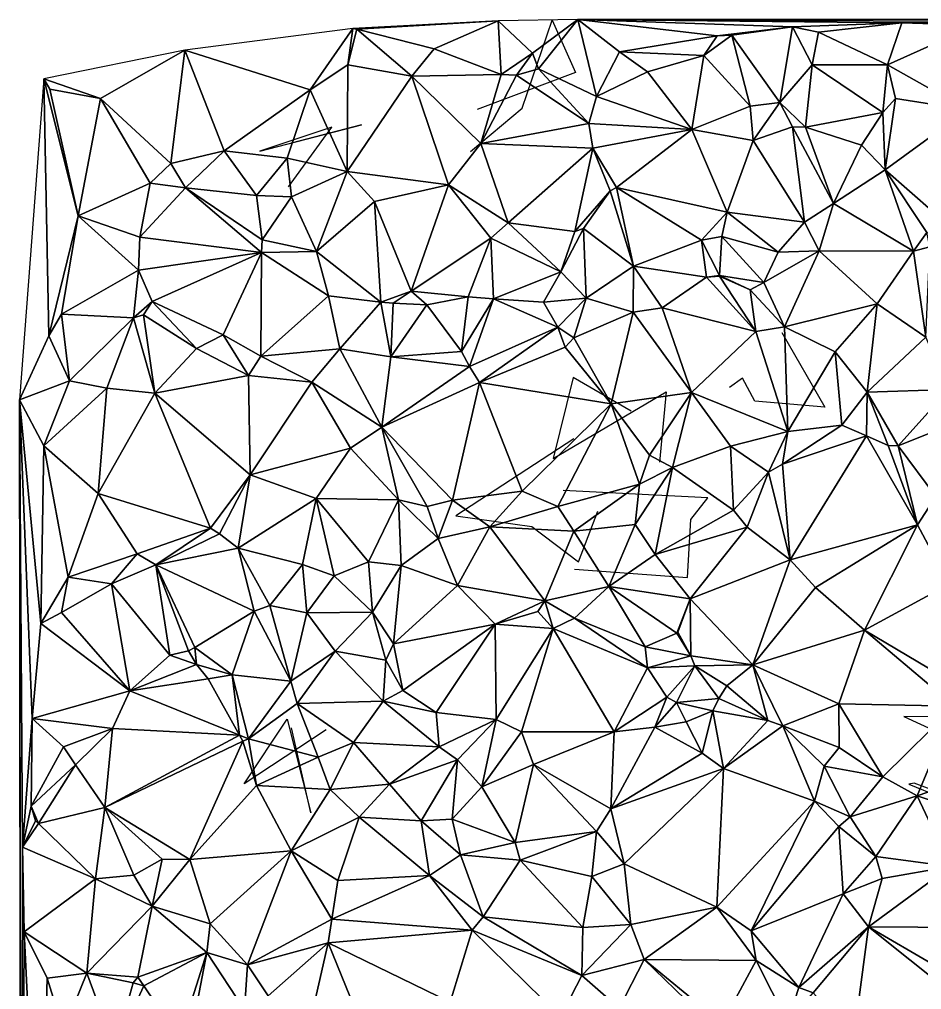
# Model space of a CAD drawing. Header units: metres. Extents: x -15 to 15.5, y -15.4 to 15.9.
# Drawn here: x -14.99 to -3.83, y 3 to 15 of the extents above; entities that cross this region are included whole.
import ezdxf

# ---------------------------------------------------------------- set-up
doc = ezdxf.new("R2010")
doc.units = ezdxf.units.M
doc.layers.add('CRACKS', color=1, linetype='Continuous')
doc.layers.add('STREET_MESH', color=7, linetype='Continuous')

msp = doc.modelspace()

# ---------------------------------------------------------------- linework, layer by layer
at = {"layer": 'CRACKS'}
for points in [[(-9.412, 13.364, 0.1), (-8.774, 13.903, 0.1), (-8.403, 14.991, 0.1), (-8.112, 14.342, 0.1), (-9.331, 13.883, 0.1)], [(-11.664, 12.93, 0.1), (-11.13, 13.666, 0.1), (-12.018, 13.371, 0.1), (-10.76, 13.695, 0.1), (-11.634, 13.468, 0.1)], [(-5.56, 11.126, 0.1), (-5.029, 10.205, 0.1), (-5.897, 10.277, 0.1), (-6.047, 10.56, 0.1), (-6.207, 10.447, 0.1)], [(-7.426, 10.153, 0.1), (-8.144, 10.569, 0.1), (-8.391, 9.567, 0.1), (-6.992, 10.391, 0.1), (-7.074, 9.523, 0.1)], [(-8.133, 9.811, 0.1), (-9.596, 8.86, 0.1), (-8.656, 8.727, 0.1), (-8.075, 8.291, 0.1), (-7.839, 8.915, 0.1)], [(-8.125, 8.2, 0.1), (-6.728, 8.096, 0.1), (-6.687, 8.814, 0.1), (-6.478, 9.083, 0.1), (-8.265, 9.174, 0.1)], [(-2.995, 6.404, 0.1), (-2.732, 6.778, 0.1), (-3.01, 6.373, 0.1), (-4.051, 6.379, 0.1), (-2.915, 5.854, 0.1)], [(-11.201, 6.211, 0.1), (-12.213, 5.543, 0.1), (-11.683, 6.345, 0.1), (-11.39, 5.188, 0.1), (-11.628, 6.236, 0.1)], [(-2.62, 5.486, 0.1), (-3.217, 5.291, 0.1), (-3.925, 5.553, 0.1), (-3.991, 5.541, 0.1), (-3.223, 5.229, 0.1)]]:
    msp.add_polyline3d(points, dxfattribs=at)
at = {"layer": 'STREET_MESH'}
for points in [[(-11.395, 14.129), (-10.871, 14.887), (-12.949, 14.619)], [(-11.395, 14.129), (-10.929, 14.439), (-10.871, 14.887)], [(-10.929, 14.439), (-10.82, 14.877), (-10.871, 14.887)], [(-10.82, 14.877), (-9.071, 14.982), (-10.871, 14.887)], [(-9.863, 14.637), (-9.071, 14.982), (-10.82, 14.877)], [(-9.071, 14.982), (-9.863, 14.637), (-9.032, 14.317)], [(-9.071, 14.982), (-8.645, 14.581), (-8.084, 14.999)], [(-8.645, 14.581), (-9.071, 14.982), (-9.032, 14.317)], [(-8.645, 14.581), (-8.57, 14.389), (-8.084, 14.999)], [(-8.57, 14.389), (-7.856, 14.047), (-8.084, 14.999)], [(-4.075, 14.957), (-2.603, 14.975), (-8.084, 14.999)], [(-7.57, 14.6), (-6.361, 14.797), (-8.084, 14.999)], [(-7.856, 14.047), (-7.57, 14.6), (-8.084, 14.999)], [(-5.428, 14.907), (-4.075, 14.957), (-8.084, 14.999)], [(-6.361, 14.797), (-5.428, 14.907), (-8.084, 14.999)], [(-2.603, 14.975), (9.636, 14.997), (-8.084, 14.999)], [(-5.428, 14.907), (-6.361, 14.797), (-6.178, 14.804)], [(-5.584, 13.973), (-5.428, 14.907), (-6.178, 14.804)], [(-5.428, 14.907), (-5.584, 13.973), (-5.186, 14.437)], [(-5.428, 14.907), (-5.107, 14.84), (-4.075, 14.957)], [(-5.107, 14.84), (-5.428, 14.907), (-5.186, 14.437)], [(-4.075, 14.957), (-5.107, 14.84), (-4.255, 14.436)], [(-4.075, 14.957), (-4.255, 14.436), (-3.161, 14.929)], [(-4.255, 14.436), (-3.262, 13.88), (-3.161, 14.929)], [(-2.603, 14.975), (-4.075, 14.957), (-3.161, 14.929)], [(-10.82, 14.877), (-10.929, 14.439), (-10.14, 14.299)], [(-9.863, 14.637), (-10.82, 14.877), (-10.14, 14.299)], [(-7.57, 14.6), (-6.527, 14.552), (-6.361, 14.797)], [(-6.361, 14.797), (-6.527, 14.552), (-6.178, 14.804)], [(-6.527, 14.552), (-5.953, 13.926), (-6.178, 14.804)], [(-5.953, 13.926), (-5.584, 13.973), (-6.178, 14.804)], [(-5.107, 14.84), (-5.186, 14.437), (-4.255, 14.436)], [(-13.992, 14.022), (-12.949, 14.619), (-14.692, 14.264)], [(-13.992, 14.022), (-13.12, 13.216), (-12.949, 14.619)], [(-13.12, 13.216), (-12.46, 13.372), (-12.949, 14.619)], [(-12.46, 13.372), (-11.395, 14.129), (-12.949, 14.619)], [(-9.032, 14.317), (-9.863, 14.637), (-10.14, 14.299)], [(-8.843, 14.308), (-8.645, 14.581), (-9.032, 14.317)], [(-8.843, 14.308), (-8.57, 14.389), (-8.645, 14.581)], [(-7.57, 14.6), (-7.856, 14.047), (-7.225, 14.351)], [(-6.527, 14.552), (-7.57, 14.6), (-7.225, 14.351)], [(-6.675, 13.637), (-6.527, 14.552), (-7.225, 14.351)], [(-5.953, 13.926), (-6.527, 14.552), (-6.675, 13.637)], [(-10.929, 14.439), (-11.395, 14.129), (-10.938, 13.119)], [(-10.929, 14.439), (-10.938, 13.119), (-10.14, 14.299)], [(-5.584, 13.973), (-5.269, 13.668), (-5.186, 14.437)], [(-5.269, 13.668), (-4.313, 13.849), (-5.186, 14.437)], [(-5.186, 14.437), (-4.313, 13.849), (-4.255, 14.436)], [(-4.313, 13.849), (-4.155, 14.021), (-4.255, 14.436)], [(-4.155, 14.021), (-3.262, 13.88), (-4.255, 14.436)], [(-10.938, 13.119), (-9.685, 12.954), (-10.14, 14.299)], [(-9.285, 13.465), (-9.032, 14.317), (-10.14, 14.299)], [(-9.685, 12.954), (-9.285, 13.465), (-10.14, 14.299)], [(-8.843, 14.308), (-9.032, 14.317), (-9.285, 13.465)], [(-7.949, 13.713), (-8.843, 14.308), (-9.285, 13.465)], [(-8.57, 14.389), (-8.843, 14.308), (-7.949, 13.713)], [(-8.57, 14.389), (-7.949, 13.713), (-7.856, 14.047)], [(-7.856, 14.047), (-6.675, 13.637), (-7.225, 14.351)], [(-14.629, 11.087), (-14.692, 14.264), (-14.995, 10.295)], [(-14.616, 14.137), (-13.992, 14.022), (-14.692, 14.264)], [(-14.266, 12.57), (-14.616, 14.137), (-14.692, 14.264)], [(-14.629, 11.087), (-14.266, 12.57), (-14.692, 14.264)], [(-14.616, 14.137), (-14.266, 12.57), (-13.992, 14.022)], [(-11.682, 13.281), (-11.395, 14.129), (-12.46, 13.372)], [(-11.395, 14.129), (-11.682, 13.281), (-10.938, 13.119)], [(-7.856, 14.047), (-7.949, 13.713), (-6.675, 13.637)], [(-14.266, 12.57), (-13.375, 12.975), (-13.992, 14.022)], [(-13.375, 12.975), (-13.12, 13.216), (-13.992, 14.022)], [(-5.953, 13.926), (-6.675, 13.637), (-5.914, 13.501)], [(-5.584, 13.973), (-5.953, 13.926), (-5.914, 13.501)], [(-5.431, 13.671), (-5.584, 13.973), (-5.914, 13.501)], [(-5.584, 13.973), (-5.431, 13.671), (-5.269, 13.668)], [(-4.155, 14.021), (-4.313, 13.849), (-4.283, 13.138)], [(-3.262, 13.88), (-4.155, 14.021), (-4.283, 13.138)], [(-4.313, 13.849), (-5.269, 13.668), (-4.577, 13.444)], [(-4.313, 13.849), (-4.577, 13.444), (-4.283, 13.138)], [(-3.381, 12.346), (-3.262, 13.88), (-4.283, 13.138)], [(-7.899, 13.405), (-7.949, 13.713), (-9.285, 13.465)], [(-7.949, 13.713), (-7.899, 13.405), (-6.675, 13.637)], [(-6.675, 13.637), (-7.899, 13.405), (-7.605, 12.922)], [(-6.237, 12.615), (-6.675, 13.637), (-7.605, 12.922)], [(-6.675, 13.637), (-6.237, 12.615), (-5.914, 13.501)], [(-5.282, 12.491), (-5.431, 13.671), (-5.914, 13.501)], [(-5.269, 13.668), (-5.431, 13.671), (-4.922, 12.723)], [(-5.431, 13.671), (-5.282, 12.491), (-4.922, 12.723)], [(-5.269, 13.668), (-4.922, 12.723), (-4.577, 13.444)], [(-9.685, 12.954), (-8.949, 12.484), (-9.285, 13.465)], [(-8.949, 12.484), (-7.899, 13.405), (-9.285, 13.465)], [(-6.237, 12.615), (-5.282, 12.491), (-5.914, 13.501)], [(-4.577, 13.444), (-4.922, 12.723), (-4.283, 13.138)], [(-13.12, 13.216), (-12.939, 12.918), (-12.46, 13.372)], [(-12.939, 12.918), (-12.061, 12.82), (-12.46, 13.372)], [(-12.061, 12.82), (-11.682, 13.281), (-12.46, 13.372)], [(-8.124, 12.377), (-7.899, 13.405), (-8.949, 12.484)], [(-7.899, 13.405), (-8.124, 12.377), (-7.686, 12.88)], [(-7.899, 13.405), (-7.686, 12.88), (-7.605, 12.922)], [(-13.375, 12.975), (-12.939, 12.918), (-13.12, 13.216)], [(-11.682, 13.281), (-12.061, 12.82), (-11.626, 12.806)], [(-10.938, 13.119), (-11.682, 13.281), (-11.626, 12.806)], [(-11.32, 12.128), (-10.938, 13.119), (-11.626, 12.806)], [(-11.32, 12.128), (-10.602, 12.745), (-10.938, 13.119)], [(-10.938, 13.119), (-10.602, 12.745), (-9.685, 12.954)], [(-4.922, 12.723), (-3.934, 12.132), (-4.283, 13.138)], [(-3.934, 12.132), (-3.766, 12.362), (-4.283, 13.138)], [(-3.766, 12.362), (-3.381, 12.346), (-4.283, 13.138)], [(-13.504, 12.307), (-13.375, 12.975), (-14.266, 12.57)], [(-13.504, 12.307), (-12.939, 12.918), (-13.375, 12.975)], [(-13.504, 12.307), (-12, 12.115), (-12.939, 12.918)], [(-12, 12.115), (-11.992, 12.273), (-12.939, 12.918)], [(-11.992, 12.273), (-12.061, 12.82), (-12.939, 12.918)], [(-10.602, 12.745), (-10.148, 11.64), (-9.685, 12.954)], [(-9.685, 12.954), (-10.148, 11.64), (-9.162, 12.292)], [(-9.685, 12.954), (-9.162, 12.292), (-8.949, 12.484)], [(-7.686, 12.88), (-8.124, 12.377), (-8.016, 12.412)], [(-7.396, 11.947), (-7.686, 12.88), (-8.016, 12.412)], [(-7.686, 12.88), (-7.396, 11.947), (-7.605, 12.922)], [(-7.396, 11.947), (-6.557, 12.267), (-7.605, 12.922)], [(-6.557, 12.267), (-6.237, 12.615), (-7.605, 12.922)], [(-12.061, 12.82), (-11.992, 12.273), (-11.626, 12.806)], [(-11.992, 12.273), (-11.32, 12.128), (-11.626, 12.806)], [(-11.32, 12.128), (-10.521, 11.502), (-10.602, 12.745)], [(-10.521, 11.502), (-10.148, 11.64), (-10.602, 12.745)], [(-5.282, 12.491), (-5.101, 12.136), (-4.922, 12.723)], [(-5.101, 12.136), (-3.934, 12.132), (-4.922, 12.723)], [(-6.237, 12.615), (-6.557, 12.267), (-6.304, 12.315)], [(-5.606, 12.122), (-6.237, 12.615), (-6.304, 12.315)], [(-5.606, 12.122), (-5.282, 12.491), (-6.237, 12.615)], [(-14.629, 11.087), (-14.475, 11.353), (-14.266, 12.57)], [(-14.475, 11.353), (-13.522, 11.898), (-14.266, 12.57)], [(-13.522, 11.898), (-13.504, 12.307), (-14.266, 12.57)], [(-8.949, 12.484), (-9.162, 12.292), (-8.296, 11.878)], [(-8.124, 12.377), (-8.949, 12.484), (-8.296, 11.878)], [(-5.282, 12.491), (-5.606, 12.122), (-5.101, 12.136)], [(-7.984, 11.552), (-8.016, 12.412), (-8.296, 11.878)], [(-8.016, 12.412), (-8.124, 12.377), (-8.296, 11.878)], [(-7.396, 11.947), (-8.016, 12.412), (-7.984, 11.552)], [(-3.731, 12.186), (-3.766, 12.362), (-3.934, 12.132)], [(-12, 12.115), (-13.504, 12.307), (-13.522, 11.898)], [(-11.992, 12.273), (-12, 12.115), (-11.32, 12.128)], [(-10.148, 11.64), (-9.444, 11.567), (-9.162, 12.292)], [(-9.162, 12.292), (-9.444, 11.567), (-9.127, 11.542)], [(-9.162, 12.292), (-9.127, 11.542), (-8.296, 11.878)], [(-6.492, 11.812), (-6.557, 12.267), (-7.396, 11.947)], [(-6.557, 12.267), (-6.333, 11.831), (-6.304, 12.315)], [(-6.333, 11.831), (-6.557, 12.267), (-6.492, 11.812)], [(-6.333, 11.831), (-5.782, 11.747), (-6.304, 12.315)], [(-5.782, 11.747), (-5.606, 12.122), (-6.304, 12.315)], [(-12, 12.115), (-11.171, 11.582), (-11.32, 12.128)], [(-11.171, 11.582), (-10.521, 11.502), (-11.32, 12.128)], [(-5.606, 12.122), (-5.782, 11.747), (-5.101, 12.136)], [(-5.782, 11.747), (-5.528, 11.195), (-5.101, 12.136)], [(-5.101, 12.136), (-5.528, 11.195), (-4.382, 11.482)], [(-5.101, 12.136), (-4.382, 11.482), (-3.934, 12.132)], [(-3.934, 12.132), (-4.382, 11.482), (-3.78, 11.068)], [(-3.731, 12.186), (-3.934, 12.132), (-3.78, 11.068)], [(-13.35, 11.512), (-12, 12.115), (-13.522, 11.898)], [(-12, 12.115), (-13.35, 11.512), (-12.474, 11.098)], [(-12.006, 10.833), (-12, 12.115), (-12.474, 11.098)], [(-12, 12.115), (-12.006, 10.833), (-11.171, 11.582)], [(-13.584, 11.31), (-13.522, 11.898), (-14.475, 11.353)], [(-13.584, 11.31), (-13.35, 11.512), (-13.522, 11.898)], [(-7.399, 11.377), (-7.396, 11.947), (-7.984, 11.552)], [(-7.396, 11.947), (-7.399, 11.377), (-7.042, 11.433)], [(-6.492, 11.812), (-7.396, 11.947), (-7.042, 11.433)], [(-9.127, 11.542), (-8.51, 11.502), (-8.296, 11.878)], [(-8.51, 11.502), (-7.984, 11.552), (-8.296, 11.878)], [(-5.884, 11.139), (-6.492, 11.812), (-7.042, 11.433)], [(-6.333, 11.822), (-6.333, 11.831), (-6.492, 11.812)], [(-6.333, 11.822), (-6.492, 11.812), (-5.884, 11.139)], [(-5.953, 11.653), (-6.333, 11.831), (-6.333, 11.822)], [(-6.333, 11.831), (-5.953, 11.653), (-5.782, 11.747)], [(-5.953, 11.653), (-6.333, 11.822), (-5.884, 11.139)], [(-10.521, 11.502), (-10.37, 11.49), (-10.148, 11.64)], [(-10.37, 11.49), (-9.955, 11.47), (-10.148, 11.64)], [(-10.148, 11.64), (-9.955, 11.47), (-9.444, 11.567)], [(-5.782, 11.747), (-5.953, 11.653), (-5.528, 11.195)], [(-5.528, 11.195), (-5.953, 11.653), (-5.884, 11.139)], [(-11.171, 11.582), (-12.006, 10.833), (-11.031, 10.923)], [(-10.521, 11.502), (-11.171, 11.582), (-11.031, 10.923)], [(-9.955, 11.47), (-9.523, 10.891), (-9.444, 11.567)], [(-9.444, 11.567), (-9.523, 10.891), (-9.127, 11.542)], [(-9.523, 10.891), (-9.426, 10.705), (-9.127, 11.542)], [(-9.127, 11.542), (-9.426, 10.705), (-8.333, 11.194)], [(-8.51, 11.502), (-9.127, 11.542), (-8.333, 11.194)], [(-7.984, 11.552), (-8.51, 11.502), (-8.333, 11.194)], [(-8.133, 11.062), (-7.984, 11.552), (-8.333, 11.194)], [(-8.133, 11.062), (-7.399, 11.377), (-7.984, 11.552)], [(-13.457, 11.346), (-13.35, 11.512), (-13.584, 11.31)], [(-13.35, 11.512), (-13.457, 11.346), (-12.804, 10.927)], [(-12.474, 11.098), (-13.35, 11.512), (-12.804, 10.927)], [(-10.398, 10.827), (-10.521, 11.502), (-11.031, 10.923)], [(-10.398, 10.827), (-10.37, 11.49), (-10.521, 11.502)], [(-10.37, 11.49), (-10.398, 10.827), (-9.955, 11.47)], [(-9.955, 11.47), (-10.398, 10.827), (-9.523, 10.891)], [(-7.042, 11.433), (-7.399, 11.377), (-6.678, 10.386)], [(-5.884, 11.139), (-7.042, 11.433), (-6.678, 10.386)], [(-5.528, 11.195), (-4.901, 10.889), (-4.382, 11.482)], [(-4.382, 11.482), (-4.901, 10.889), (-4.504, 10.387)], [(-4.382, 11.482), (-4.504, 10.387), (-3.78, 11.068)], [(-14.629, 11.087), (-14.375, 10.529), (-14.475, 11.353)], [(-14.375, 10.529), (-13.584, 11.31), (-14.475, 11.353)], [(-13.584, 11.31), (-14.375, 10.529), (-13.912, 10.437)], [(-13.584, 11.31), (-13.912, 10.437), (-13.319, 10.377)], [(-13.457, 11.346), (-13.584, 11.31), (-13.319, 10.377)], [(-12.804, 10.927), (-13.457, 11.346), (-13.319, 10.377)], [(-7.399, 11.377), (-8.133, 11.062), (-7.674, 10.245)], [(-6.678, 10.386), (-7.399, 11.377), (-7.674, 10.245)], [(-9.426, 10.705), (-9.302, 10.509), (-8.333, 11.194)], [(-9.302, 10.509), (-8.24, 10.947), (-8.333, 11.194)], [(-8.24, 10.947), (-8.133, 11.062), (-8.333, 11.194)], [(-5.528, 11.195), (-5.884, 11.139), (-5.486, 9.901)], [(-4.901, 10.889), (-5.528, 11.195), (-5.486, 9.901)], [(-14.375, 10.529), (-14.629, 11.087), (-14.995, 10.295)], [(-12.474, 11.098), (-12.804, 10.927), (-12.159, 10.594)], [(-12.006, 10.833), (-12.474, 11.098), (-12.159, 10.594)], [(-8.133, 11.062), (-8.24, 10.947), (-7.674, 10.245)], [(-5.884, 11.139), (-6.678, 10.386), (-5.486, 9.901)], [(-4.504, 10.387), (-3.493, 10.423), (-3.78, 11.068)], [(-12.159, 10.594), (-12.804, 10.927), (-13.319, 10.377)], [(-12.006, 10.833), (-11.376, 10.512), (-11.031, 10.923)], [(-11.031, 10.923), (-11.376, 10.512), (-10.511, 9.954)], [(-10.398, 10.827), (-11.031, 10.923), (-10.511, 9.954)], [(-8.24, 10.947), (-9.302, 10.509), (-7.674, 10.245)], [(-11.376, 10.512), (-12.006, 10.833), (-12.159, 10.594)], [(-10.398, 10.827), (-10.511, 9.954), (-9.426, 10.705)], [(-9.523, 10.891), (-10.398, 10.827), (-9.426, 10.705)], [(-4.818, 9.979), (-4.901, 10.889), (-5.486, 9.901)], [(-4.901, 10.889), (-4.818, 9.979), (-4.504, 10.387)], [(-9.426, 10.705), (-10.511, 9.954), (-9.302, 10.509)], [(-12.141, 9.366), (-12.159, 10.594), (-13.319, 10.377)], [(-11.376, 10.512), (-12.159, 10.594), (-12.141, 9.366)], [(-14.692, 9.724), (-14.375, 10.529), (-14.995, 10.295)], [(-13.912, 10.437), (-14.375, 10.529), (-14.692, 9.724)], [(-11.376, 10.512), (-12.141, 9.366), (-10.899, 9.696)], [(-10.511, 9.954), (-11.376, 10.512), (-10.899, 9.696)], [(-10.511, 9.954), (-9.634, 9.052), (-9.302, 10.509)], [(-9.634, 9.052), (-8.774, 9.165), (-9.302, 10.509)], [(-9.302, 10.509), (-8.774, 9.165), (-7.674, 10.245)], [(-13.912, 10.437), (-14.692, 9.724), (-14.022, 9.134)], [(-13.912, 10.437), (-14.022, 9.134), (-13.319, 10.377)], [(-14.022, 9.134), (-12.632, 8.708), (-13.319, 10.377)], [(-12.632, 8.708), (-12.141, 9.366), (-13.319, 10.377)], [(-6.678, 10.386), (-7.674, 10.245), (-7.2, 9.611)], [(-6.912, 9.459), (-6.678, 10.386), (-7.2, 9.611)], [(-6.678, 10.386), (-6.912, 9.459), (-6.198, 9.721)], [(-6.678, 10.386), (-6.198, 9.721), (-5.486, 9.901)], [(-4.818, 9.979), (-4.512, 9.847), (-4.504, 10.387)], [(-4.512, 9.847), (-4.245, 9.728), (-4.504, 10.387)], [(-3.493, 10.423), (-4.504, 10.387), (-4.121, 9.725)], [(-4.504, 10.387), (-4.245, 9.728), (-4.121, 9.725)], [(-3.267, 10.066), (-3.493, 10.423), (-4.121, 9.725)], [(-14.984, -10.858), (-14.974, -4.429), (-14.995, 10.295)], [(-14.957, 4.76), (-14.835, 6.351), (-14.995, 10.295)], [(-14.974, -4.429), (-14.957, 4.76), (-14.995, 10.295)], [(-14.835, 6.351), (-14.729, 7.529), (-14.995, 10.295)], [(-14.729, 7.529), (-14.692, 9.724), (-14.995, 10.295)], [(-7.674, 10.245), (-8.774, 9.165), (-8.333, 8.976)], [(-7.321, 9.249), (-7.674, 10.245), (-8.333, 8.976)], [(-7.2, 9.611), (-7.674, 10.245), (-7.321, 9.249)], [(-5.553, 9.499), (-4.512, 9.847), (-4.818, 9.979)], [(-5.553, 9.499), (-4.818, 9.979), (-5.486, 9.901)], [(-3.654, 9.098), (-3.267, 10.066), (-4.121, 9.725)], [(-10.302, 9.056), (-10.511, 9.954), (-10.899, 9.696)], [(-9.95, 8.975), (-10.511, 9.954), (-10.302, 9.056)], [(-9.634, 9.052), (-10.511, 9.954), (-9.95, 8.975)], [(-6.198, 9.721), (-5.726, 9.398), (-5.486, 9.901)], [(-5.726, 9.398), (-5.553, 9.499), (-5.486, 9.901)], [(-4.512, 9.847), (-5.553, 9.499), (-5.458, 8.316)], [(-4.512, 9.847), (-5.458, 8.316), (-3.883, 8.746)], [(-4.245, 9.728), (-4.512, 9.847), (-3.883, 8.746)], [(-14.692, 9.724), (-14.729, 7.529), (-14.392, 8.099)], [(-14.022, 9.134), (-14.692, 9.724), (-14.392, 8.099)], [(-6.912, 9.459), (-6.159, 8.929), (-6.198, 9.721)], [(-6.198, 9.721), (-6.159, 8.929), (-5.726, 9.398)], [(-4.245, 9.728), (-3.883, 8.746), (-4.121, 9.725)], [(-3.883, 8.746), (-3.654, 9.098), (-4.121, 9.725)], [(-12.141, 9.366), (-11.322, 9.072), (-10.899, 9.696)], [(-11.322, 9.072), (-10.302, 9.056), (-10.899, 9.696)], [(-6.912, 9.459), (-7.2, 9.611), (-7.321, 9.249)], [(-5.458, 8.316), (-5.553, 9.499), (-5.726, 9.398)], [(-12.632, 8.708), (-12.517, 8.635), (-12.141, 9.366)], [(-12.517, 8.635), (-12.286, 8.46), (-12.141, 9.366)], [(-12.286, 8.46), (-11.322, 9.072), (-12.141, 9.366)], [(-7.377, 8.753), (-6.912, 9.459), (-7.321, 9.249)], [(-6.912, 9.459), (-7.377, 8.753), (-7.129, 8.381)], [(-6.159, 8.929), (-6.912, 9.459), (-7.129, 8.381)], [(-6.159, 8.929), (-5.99, 8.72), (-5.726, 9.398)], [(-5.99, 8.72), (-5.458, 8.316), (-5.726, 9.398)], [(-8.133, 8.669), (-7.321, 9.249), (-8.333, 8.976)], [(-8.133, 8.669), (-7.377, 8.753), (-7.321, 9.249)], [(-13.539, 8.391), (-14.022, 9.134), (-14.392, 8.099)], [(-13.539, 8.391), (-12.632, 8.708), (-14.022, 9.134)], [(-8.774, 9.165), (-9.634, 9.052), (-9.174, 8.725)], [(-8.774, 9.165), (-9.174, 8.725), (-8.333, 8.976)], [(-11.322, 9.072), (-12.286, 8.46), (-11.491, 8.256)], [(-11.102, 8.119), (-11.322, 9.072), (-11.491, 8.256)], [(-11.322, 9.072), (-10.677, 8.29), (-10.302, 9.056)], [(-11.322, 9.072), (-11.102, 8.119), (-10.677, 8.29)], [(-10.302, 9.056), (-10.677, 8.29), (-10.271, 8.247)], [(-9.812, 8.579), (-10.302, 9.056), (-10.271, 8.247)], [(-9.812, 8.579), (-9.95, 8.975), (-10.302, 9.056)], [(-9.812, 8.579), (-9.634, 9.052), (-9.95, 8.975)], [(-9.634, 9.052), (-9.812, 8.579), (-9.174, 8.725)], [(-3.654, 9.098), (-3.883, 8.746), (-3.492, 8.014)], [(-9.174, 8.725), (-8.133, 8.669), (-8.333, 8.976)], [(-5.99, 8.72), (-6.159, 8.929), (-7.129, 8.381)], [(-12.632, 8.708), (-13.539, 8.391), (-13.308, 8.252)], [(-12.517, 8.635), (-12.632, 8.708), (-13.308, 8.252)], [(-9.812, 8.579), (-9.574, 7.997), (-9.174, 8.725)], [(-9.574, 7.997), (-8.495, 7.806), (-9.174, 8.725)], [(-8.495, 7.806), (-8.133, 8.669), (-9.174, 8.725)], [(-8.133, 8.669), (-8.495, 7.806), (-7.701, 7.984)], [(-7.377, 8.753), (-8.133, 8.669), (-7.701, 7.984)], [(-7.129, 8.381), (-7.377, 8.753), (-7.701, 7.984)], [(-5.99, 8.72), (-7.129, 8.381), (-6.696, 7.831)], [(-5.458, 8.316), (-5.99, 8.72), (-6.696, 7.831)], [(-3.883, 8.746), (-5.458, 8.316), (-5.143, 7.973)], [(-3.883, 8.746), (-5.143, 7.973), (-4.54, 7.445)], [(-3.492, 8.014), (-3.883, 8.746), (-4.54, 7.445)], [(-12.286, 8.46), (-12.517, 8.635), (-13.308, 8.252)], [(-9.574, 7.997), (-9.812, 8.579), (-10.271, 8.247)], [(-12.091, 7.682), (-12.286, 8.46), (-13.308, 8.252)], [(-11.897, 7.749), (-12.286, 8.46), (-12.091, 7.682)], [(-12.286, 8.46), (-11.897, 7.749), (-11.491, 8.256)], [(-13.853, 8.019), (-13.539, 8.391), (-14.392, 8.099)], [(-13.539, 8.391), (-13.853, 8.019), (-13.308, 8.252)], [(-10.677, 8.29), (-11.102, 8.119), (-10.624, 7.666)], [(-10.677, 8.29), (-10.624, 7.666), (-10.271, 8.247)], [(-6.696, 7.831), (-7.129, 8.381), (-7.701, 7.984)], [(-5.458, 8.316), (-6.696, 7.831), (-5.92, 7.016)], [(-5.458, 8.316), (-5.92, 7.016), (-5.143, 7.973)], [(-13.853, 8.019), (-13.133, 7.134), (-13.308, 8.252)], [(-12.824, 7.231), (-12.091, 7.682), (-13.308, 8.252)], [(-12.902, 7.189), (-12.824, 7.231), (-13.308, 8.252)], [(-13.133, 7.134), (-12.902, 7.189), (-13.308, 8.252)], [(-11.897, 7.749), (-11.439, 7.659), (-11.491, 8.256)], [(-11.439, 7.659), (-11.102, 8.119), (-11.491, 8.256)], [(-10.624, 7.666), (-10.366, 7.277), (-10.271, 8.247)], [(-10.366, 7.277), (-9.574, 7.997), (-10.271, 8.247)], [(-14.729, 7.529), (-14.472, 7.665), (-14.392, 8.099)], [(-14.472, 7.665), (-13.853, 8.019), (-14.392, 8.099)], [(-11.102, 8.119), (-11.439, 7.659), (-10.624, 7.666)], [(-13.853, 8.019), (-14.472, 7.665), (-13.629, 6.694)], [(-13.133, 7.134), (-13.853, 8.019), (-13.629, 6.694)], [(-9.574, 7.997), (-10.366, 7.277), (-9.109, 7.518)], [(-8.495, 7.806), (-9.574, 7.997), (-9.109, 7.518)], [(-8.495, 7.806), (-8.127, 7.594), (-7.701, 7.984)], [(-7.701, 7.984), (-8.127, 7.594), (-7.254, 7.24)], [(-6.862, 7.41), (-7.701, 7.984), (-7.254, 7.24)], [(-6.862, 7.41), (-6.696, 7.831), (-7.701, 7.984)], [(-5.143, 7.973), (-5.92, 7.016), (-4.54, 7.445)], [(-3.349, 6.739), (-3.492, 8.014), (-4.54, 7.445)], [(-8.582, 7.677), (-8.495, 7.806), (-9.109, 7.518)], [(-8.495, 7.806), (-8.582, 7.677), (-8.392, 7.465)], [(-8.127, 7.594), (-8.495, 7.806), (-8.392, 7.465)], [(-6.862, 7.41), (-6.849, 7.421), (-6.696, 7.831)], [(-6.849, 7.421), (-6.688, 7.129), (-6.696, 7.831)], [(-6.696, 7.831), (-6.688, 7.129), (-5.92, 7.016)], [(-12.824, 7.231), (-12.36, 6.892), (-12.091, 7.682)], [(-12.36, 6.892), (-11.635, 6.813), (-12.091, 7.682)], [(-11.635, 6.813), (-11.897, 7.749), (-12.091, 7.682)], [(-11.439, 7.659), (-11.897, 7.749), (-11.635, 6.813)], [(-14.472, 7.665), (-14.729, 7.529), (-13.629, 6.694)], [(-11.439, 7.659), (-11.635, 6.813), (-11.088, 7.186)], [(-10.624, 7.666), (-11.439, 7.659), (-11.088, 7.186)], [(-10.46, 7.075), (-10.624, 7.666), (-11.088, 7.186)], [(-10.624, 7.666), (-10.46, 7.075), (-10.366, 7.277)], [(-8.392, 7.465), (-8.582, 7.677), (-9.109, 7.518)], [(-7.222, 6.981), (-8.127, 7.594), (-8.392, 7.465)], [(-8.127, 7.594), (-7.222, 6.981), (-7.254, 7.24)], [(-13.629, 6.694), (-14.729, 7.529), (-14.835, 6.351)], [(-10.366, 7.277), (-10.251, 6.701), (-9.109, 7.518)], [(-10.251, 6.701), (-9.84, 6.427), (-9.109, 7.518)], [(-9.84, 6.427), (-9.097, 6.342), (-9.109, 7.518)], [(-9.097, 6.342), (-8.392, 7.465), (-9.109, 7.518)], [(-8.392, 7.465), (-9.097, 6.342), (-8.784, 6.187)], [(-7.636, 6.188), (-8.392, 7.465), (-8.784, 6.187)], [(-7.222, 6.981), (-8.392, 7.465), (-7.636, 6.188)], [(-5.92, 7.016), (-4.854, 6.535), (-4.54, 7.445)], [(-4.854, 6.535), (-3.424, 6.506), (-4.54, 7.445)], [(-3.424, 6.506), (-3.349, 6.739), (-4.54, 7.445)], [(-6.688, 7.129), (-6.862, 7.41), (-7.254, 7.24)], [(-6.688, 7.129), (-6.849, 7.421), (-6.862, 7.41)], [(-12.824, 7.231), (-12.902, 7.189), (-12.805, 7.022)], [(-12.36, 6.892), (-12.824, 7.231), (-12.805, 7.022)], [(-10.366, 7.277), (-10.46, 7.075), (-10.251, 6.701)], [(-7.222, 6.981), (-6.688, 7.129), (-7.254, 7.24)], [(-12.805, 7.022), (-13.133, 7.134), (-13.629, 6.694)], [(-12.902, 7.189), (-13.133, 7.134), (-12.805, 7.022)], [(-11.635, 6.813), (-11.556, 6.537), (-11.088, 7.186)], [(-11.556, 6.537), (-10.494, 6.569), (-11.088, 7.186)], [(-10.494, 6.569), (-10.46, 7.075), (-11.088, 7.186)], [(-6.688, 7.129), (-7.222, 6.981), (-6.636, 7.006)], [(-5.92, 7.016), (-6.688, 7.129), (-6.636, 7.006)], [(-12.658, 6.843), (-12.805, 7.022), (-13.629, 6.694)], [(-12.658, 6.843), (-12.36, 6.892), (-12.805, 7.022)], [(-10.46, 7.075), (-10.494, 6.569), (-10.251, 6.701)], [(-6.982, 6.617), (-7.222, 6.981), (-7.636, 6.188)], [(-7.222, 6.981), (-6.982, 6.617), (-6.636, 7.006)], [(-6.982, 6.617), (-6.866, 6.552), (-6.636, 7.006)], [(-6.866, 6.552), (-6.34, 6.599), (-6.636, 7.006)], [(-5.92, 7.016), (-6.636, 7.006), (-6.241, 6.757)], [(-6.636, 7.006), (-6.34, 6.599), (-6.241, 6.757)], [(-5.735, 6.33), (-5.92, 7.016), (-6.241, 6.757)], [(-4.854, 6.535), (-5.92, 7.016), (-5.547, 6.261)], [(-5.92, 7.016), (-5.735, 6.33), (-5.547, 6.261)], [(-12.658, 6.843), (-13.629, 6.694), (-12.273, 6.147)], [(-12.36, 6.892), (-12.658, 6.843), (-12.273, 6.147)], [(-12.16, 6.1), (-12.36, 6.892), (-12.273, 6.147)], [(-12.36, 6.892), (-12.16, 6.1), (-11.635, 6.813)], [(-12.16, 6.1), (-11.556, 6.537), (-11.635, 6.813)], [(-6.34, 6.599), (-5.735, 6.33), (-6.241, 6.757)], [(-13.843, 6.228), (-13.629, 6.694), (-14.835, 6.351)], [(-13.629, 6.694), (-13.843, 6.228), (-12.273, 6.147)], [(-10.494, 6.569), (-9.84, 6.427), (-10.251, 6.701)], [(-7.132, 6.246), (-6.982, 6.617), (-7.636, 6.188)], [(-7.132, 6.246), (-6.866, 6.552), (-6.982, 6.617)], [(-12.16, 6.1), (-11.297, 5.875), (-11.556, 6.537)], [(-10.859, 6.056), (-10.494, 6.569), (-11.556, 6.537)], [(-11.297, 5.875), (-10.859, 6.056), (-11.556, 6.537)], [(-10.494, 6.569), (-10.859, 6.056), (-9.802, 6.001)], [(-9.84, 6.427), (-10.494, 6.569), (-9.802, 6.001)], [(-7.132, 6.246), (-6.744, 6.31), (-6.866, 6.552)], [(-6.866, 6.552), (-6.416, 6.449), (-6.34, 6.599)], [(-6.744, 6.31), (-6.416, 6.449), (-6.866, 6.552)], [(-6.416, 6.449), (-5.735, 6.33), (-6.34, 6.599)], [(-4.852, 5.995), (-4.854, 6.535), (-5.547, 6.261)], [(-4.854, 6.535), (-4.852, 5.995), (-4.312, 5.633)], [(-3.424, 6.506), (-4.854, 6.535), (-4.312, 5.633)], [(-3.885, 5.397), (-3.424, 6.506), (-4.312, 5.633)], [(-3.424, 6.506), (-3.885, 5.397), (-3.083, 5.673)], [(-9.097, 6.342), (-9.84, 6.427), (-9.802, 6.001)], [(-6.416, 6.449), (-6.744, 6.31), (-6.548, 5.926)], [(-6.416, 6.449), (-6.548, 5.926), (-6.281, 5.735)], [(-5.735, 6.33), (-6.416, 6.449), (-6.281, 5.735)], [(-14.957, 4.76), (-14.849, 5.268), (-14.835, 6.351)], [(-14.849, 5.268), (-14.448, 6.001), (-14.835, 6.351)], [(-14.448, 6.001), (-13.843, 6.228), (-14.835, 6.351)], [(-9.574, 5.843), (-9.097, 6.342), (-9.802, 6.001)], [(-9.574, 5.843), (-9.274, 5.507), (-9.097, 6.342)], [(-9.097, 6.342), (-9.274, 5.507), (-8.784, 6.187)], [(-7.678, 5.234), (-7.132, 6.246), (-7.636, 6.188)], [(-6.548, 5.926), (-7.132, 6.246), (-7.678, 5.234)], [(-6.744, 6.31), (-7.132, 6.246), (-6.548, 5.926)], [(-5.735, 6.33), (-6.281, 5.735), (-5.547, 6.261)], [(-6.281, 5.735), (-5.157, 5.332), (-5.547, 6.261)], [(-5.038, 5.765), (-4.852, 5.995), (-5.547, 6.261)], [(-5.157, 5.332), (-5.038, 5.765), (-5.547, 6.261)], [(-13.843, 6.228), (-14.448, 6.001), (-14.302, 5.779)], [(-13.937, 5.252), (-13.843, 6.228), (-14.302, 5.779)], [(-13.843, 6.228), (-13.937, 5.252), (-12.273, 6.147)], [(-13.937, 5.252), (-12.23, 6.074), (-12.273, 6.147)], [(-12.23, 6.074), (-12.16, 6.1), (-12.273, 6.147)], [(-9.274, 5.507), (-8.634, 5.782), (-8.784, 6.187)], [(-8.634, 5.782), (-7.636, 6.188), (-8.784, 6.187)], [(-8.634, 5.782), (-7.678, 5.234), (-7.636, 6.188)], [(-14.448, 6.001), (-14.849, 5.268), (-14.302, 5.779)], [(-12.23, 6.074), (-13.937, 5.252), (-12.887, 4.609)], [(-12.23, 6.074), (-12.887, 4.609), (-12.062, 5.526)], [(-12.16, 6.1), (-12.23, 6.074), (-12.062, 5.526)], [(-11.297, 5.875), (-12.16, 6.1), (-12.062, 5.526)], [(-10.859, 6.056), (-11.297, 5.875), (-11.148, 5.476)], [(-10.415, 5.541), (-10.859, 6.056), (-11.148, 5.476)], [(-10.859, 6.056), (-10.415, 5.541), (-9.802, 6.001)], [(-10.415, 5.541), (-9.574, 5.843), (-9.802, 6.001)], [(-6.548, 5.926), (-7.678, 5.234), (-6.281, 5.735)], [(-4.852, 5.995), (-5.038, 5.765), (-4.312, 5.633)], [(-14.302, 5.779), (-14.849, 5.268), (-14.758, 5.054)], [(-13.937, 5.252), (-14.302, 5.779), (-14.758, 5.054)], [(-11.148, 5.476), (-11.297, 5.875), (-12.062, 5.526)], [(-9.574, 5.843), (-10.415, 5.541), (-10.022, 5.086)], [(-9.638, 5.106), (-9.574, 5.843), (-10.022, 5.086)], [(-9.638, 5.106), (-9.274, 5.507), (-9.574, 5.843)], [(-9.274, 5.507), (-8.86, 4.821), (-8.634, 5.782)], [(-8.86, 4.821), (-7.855, 4.954), (-8.634, 5.782)], [(-7.855, 4.954), (-7.678, 5.234), (-8.634, 5.782)], [(-5.038, 5.765), (-5.157, 5.332), (-4.717, 5.138)], [(-5.038, 5.765), (-4.717, 5.138), (-4.312, 5.633)], [(-7.678, 5.234), (-7.513, 4.554), (-6.281, 5.735)], [(-6.281, 5.735), (-7.513, 4.554), (-6.366, 4.019)], [(-5.157, 5.332), (-6.281, 5.735), (-6.366, 4.019)], [(-3.885, 5.397), (-3.247, 5.188), (-3.083, 5.673)], [(-12.062, 5.526), (-12.887, 4.609), (-11.631, 4.717)], [(-11.148, 5.476), (-12.062, 5.526), (-11.631, 4.717)], [(-10.792, 5.131), (-10.415, 5.541), (-11.148, 5.476)], [(-10.415, 5.541), (-10.792, 5.131), (-10.022, 5.086)], [(-4.717, 5.138), (-3.885, 5.397), (-4.312, 5.633)], [(-10.792, 5.131), (-11.148, 5.476), (-11.631, 4.717)], [(-9.274, 5.507), (-9.638, 5.106), (-8.86, 4.821)], [(-5.939, 3.728), (-5.157, 5.332), (-6.366, 4.019)], [(-5.157, 5.332), (-5.939, 3.728), (-4.857, 5.019)], [(-4.717, 5.138), (-5.157, 5.332), (-4.857, 5.019)], [(-3.885, 5.397), (-4.717, 5.138), (-4.399, 4.646)], [(-3.885, 5.397), (-4.399, 4.646), (-3.473, 4.524)], [(-3.247, 5.188), (-3.885, 5.397), (-3.473, 4.524)], [(-14.795, 5.085), (-14.849, 5.268), (-14.957, 4.76)], [(-14.849, 5.268), (-14.795, 5.085), (-14.758, 5.054)], [(-14.052, 4.37), (-13.937, 5.252), (-14.758, 5.054)], [(-13.579, 4.416), (-13.937, 5.252), (-14.052, 4.37)], [(-12.887, 4.609), (-13.937, 5.252), (-13.227, 4.613)], [(-13.937, 5.252), (-13.579, 4.416), (-13.227, 4.613)], [(-7.855, 4.954), (-7.513, 4.554), (-7.678, 5.234)], [(-14.795, 5.085), (-14.957, 4.76), (-14.758, 5.054)], [(-14.957, 4.76), (-14.052, 4.37), (-14.758, 5.054)], [(-11.054, 4.349), (-10.792, 5.131), (-11.631, 4.717)], [(-9.919, 4.409), (-10.792, 5.131), (-11.054, 4.349)], [(-10.792, 5.131), (-9.919, 4.409), (-10.022, 5.086)], [(-9.538, 4.666), (-9.638, 5.106), (-10.022, 5.086)], [(-9.919, 4.409), (-9.538, 4.666), (-10.022, 5.086)], [(-9.638, 5.106), (-9.538, 4.666), (-8.86, 4.821)], [(-4.399, 4.646), (-4.717, 5.138), (-4.857, 5.019)], [(-8.799, 4.599), (-7.855, 4.954), (-8.86, 4.821)], [(-7.855, 4.954), (-8.799, 4.599), (-7.91, 4.4)], [(-7.513, 4.554), (-7.855, 4.954), (-7.91, 4.4)], [(-5.939, 3.728), (-4.803, 4.185), (-4.857, 5.019)], [(-4.803, 4.185), (-4.399, 4.646), (-4.857, 5.019)], [(-9.538, 4.666), (-8.799, 4.599), (-8.86, 4.821)], [(-14.957, 4.76), (-14.974, -4.429), (-14.934, 3.716)], [(-14.052, 4.37), (-14.957, 4.76), (-14.934, 3.716)], [(-11.631, 4.717), (-12.887, 4.609), (-12.636, 3.813)], [(-12.171, 3.307), (-11.631, 4.717), (-12.636, 3.813)], [(-11.631, 4.717), (-12.171, 3.307), (-11.127, 3.869)], [(-11.054, 4.349), (-11.631, 4.717), (-11.127, 3.869)], [(-13.579, 4.416), (-13.351, 4.031), (-13.227, 4.613)], [(-13.351, 4.031), (-12.887, 4.609), (-13.227, 4.613)], [(-12.887, 4.609), (-13.351, 4.031), (-12.636, 3.813)], [(-9.538, 4.666), (-9.919, 4.409), (-9.256, 3.9)], [(-8.799, 4.599), (-9.538, 4.666), (-9.256, 3.9)], [(-8.023, 3.769), (-8.799, 4.599), (-9.256, 3.9)], [(-8.799, 4.599), (-8.023, 3.769), (-7.91, 4.4)], [(-4.803, 4.185), (-4.318, 4.374), (-4.399, 4.646)], [(-4.399, 4.646), (-4.318, 4.374), (-3.473, 4.524)], [(-7.431, 3.804), (-7.513, 4.554), (-7.91, 4.4)], [(-7.513, 4.554), (-7.431, 3.804), (-6.366, 4.019)], [(-4.318, 4.374), (-4.489, 3.777), (-3.473, 4.524)], [(-4.489, 3.777), (-2.662, 3.762), (-3.473, 4.524)], [(-14.162, 3.205), (-14.052, 4.37), (-14.934, 3.716)], [(-14.052, 4.37), (-14.162, 3.205), (-13.351, 4.031)], [(-13.579, 4.416), (-14.052, 4.37), (-13.351, 4.031)], [(-9.919, 4.409), (-11.054, 4.349), (-11.127, 3.869)], [(-9.391, 3.735), (-9.919, 4.409), (-11.127, 3.869)], [(-9.919, 4.409), (-9.391, 3.735), (-9.256, 3.9)], [(-8.023, 3.769), (-7.431, 3.804), (-7.91, 4.4)], [(-4.318, 4.374), (-4.803, 4.185), (-4.489, 3.777)], [(-5.939, 3.728), (-5.352, 3.027), (-4.803, 4.185)], [(-4.803, 4.185), (-5.352, 3.027), (-4.489, 3.777)], [(-14.162, 3.205), (-13.528, 3.153), (-13.351, 4.031)], [(-13.528, 3.153), (-12.677, 3.458), (-13.351, 4.031)], [(-13.351, 4.031), (-12.677, 3.458), (-12.636, 3.813)], [(-7.431, 3.804), (-7.265, 3.37), (-6.366, 4.019)], [(-7.265, 3.37), (-5.877, 3.36), (-6.366, 4.019)], [(-5.877, 3.36), (-5.939, 3.728), (-6.366, 4.019)], [(-12.171, 3.307), (-11.174, 3.579), (-11.127, 3.869)], [(-11.174, 3.579), (-9.391, 3.735), (-11.127, 3.869)], [(-9.391, 3.735), (-8.035, 3.175), (-9.256, 3.9)], [(-8.035, 3.175), (-8.023, 3.769), (-9.256, 3.9)], [(-12.677, 3.458), (-12.171, 3.307), (-12.636, 3.813)], [(-9.663, 2.844), (-9.391, 3.735), (-11.174, 3.579)], [(-9.391, 3.735), (-9.663, 2.844), (-8.3, 2.663)], [(-8.035, 3.175), (-9.391, 3.735), (-8.3, 2.663)], [(-7.431, 3.804), (-8.035, 3.175), (-7.265, 3.37)], [(-8.035, 3.175), (-7.431, 3.804), (-8.023, 3.769)], [(-5.352, 3.027), (-5.939, 3.728), (-5.877, 3.36)], [(-5.352, 3.027), (-5.172, 2.961), (-4.489, 3.777)], [(-4.489, 3.777), (-5.172, 2.961), (-4.672, 2.408)], [(-2.976, 2.567), (-4.489, 3.777), (-4.672, 2.408)], [(-2.976, 2.567), (-2.849, 2.819), (-4.489, 3.777)], [(-2.849, 2.819), (-2.662, 3.762), (-4.489, 3.777)], [(-14.974, -4.429), (-14.742, -0.295), (-14.934, 3.716)], [(-14.934, 3.716), (-14.742, -0.295), (-14.652, 3.14)], [(-14.162, 3.205), (-14.934, 3.716), (-14.652, 3.14)], [(-11.916, 2.924), (-11.174, 3.579), (-12.171, 3.307)], [(-11.174, 3.579), (-11.916, 2.924), (-11.406, 2.562)], [(-10.844, 2.767), (-11.174, 3.579), (-11.406, 2.562)], [(-10.844, 2.767), (-9.663, 2.844), (-11.174, 3.579)], [(-12.677, 3.458), (-13.528, 3.153), (-13.456, 3.048)], [(-13.014, 2.389), (-12.677, 3.458), (-13.456, 3.048)], [(-13.014, 2.389), (-12.886, 2.362), (-12.677, 3.458)], [(-12.886, 2.362), (-12.209, 2.75), (-12.677, 3.458)], [(-12.677, 3.458), (-12.209, 2.75), (-12.171, 3.307)], [(-7.265, 3.37), (-8.035, 3.175), (-7.572, 2.771)], [(-6.37, 2.507), (-7.265, 3.37), (-7.572, 2.771)], [(-6.301, 2.581), (-7.265, 3.37), (-6.37, 2.507)], [(-7.265, 3.37), (-6.301, 2.581), (-5.877, 3.36)], [(-6.301, 2.581), (-5.492, 2.593), (-5.877, 3.36)], [(-5.492, 2.593), (-5.352, 3.027), (-5.877, 3.36)], [(-12.209, 2.75), (-11.916, 2.924), (-12.171, 3.307)], [(-14.742, -0.295), (-14.447, 2.49), (-14.652, 3.14)], [(-14.447, 2.49), (-14.162, 3.205), (-14.652, 3.14)], [(-13.815, 2.267), (-14.162, 3.205), (-14.447, 2.49)], [(-14.162, 3.205), (-13.588, 3.082), (-13.528, 3.153)], [(-14.162, 3.205), (-13.815, 2.267), (-13.588, 3.082)], [(-13.528, 3.153), (-13.588, 3.082), (-13.456, 3.048)], [(-8.035, 3.175), (-8.3, 2.663), (-7.572, 2.771)], [(-13.588, 3.082), (-13.815, 2.267), (-13.456, 3.048)], [(-13.815, 2.267), (-13.014, 2.389), (-13.456, 3.048)], [(-5.492, 2.593), (-5.172, 2.961), (-5.352, 3.027)]]:
    msp.add_3dface(points, dxfattribs=at)

doc.saveas('drawing.dxf')
